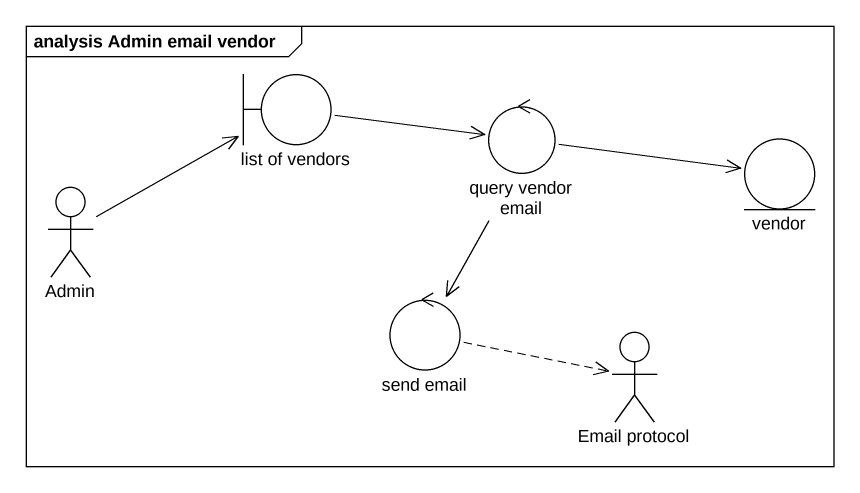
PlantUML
@startuml
mainframe analysis Admin email vendor
boundary "list of vendors" as list_of_vendors
control "query vendor email" as query_vendor_email
actor Admin
entity vendor
control "send email" as send_email
actor "Email protocol" as Email_protocol
list_of_vendors -right-> query_vendor_email
query_vendor_email -right-> vendor
query_vendor_email --> send_email
Admin -right-> list_of_vendors
send_email .right.> Email_protocol
@enduml
